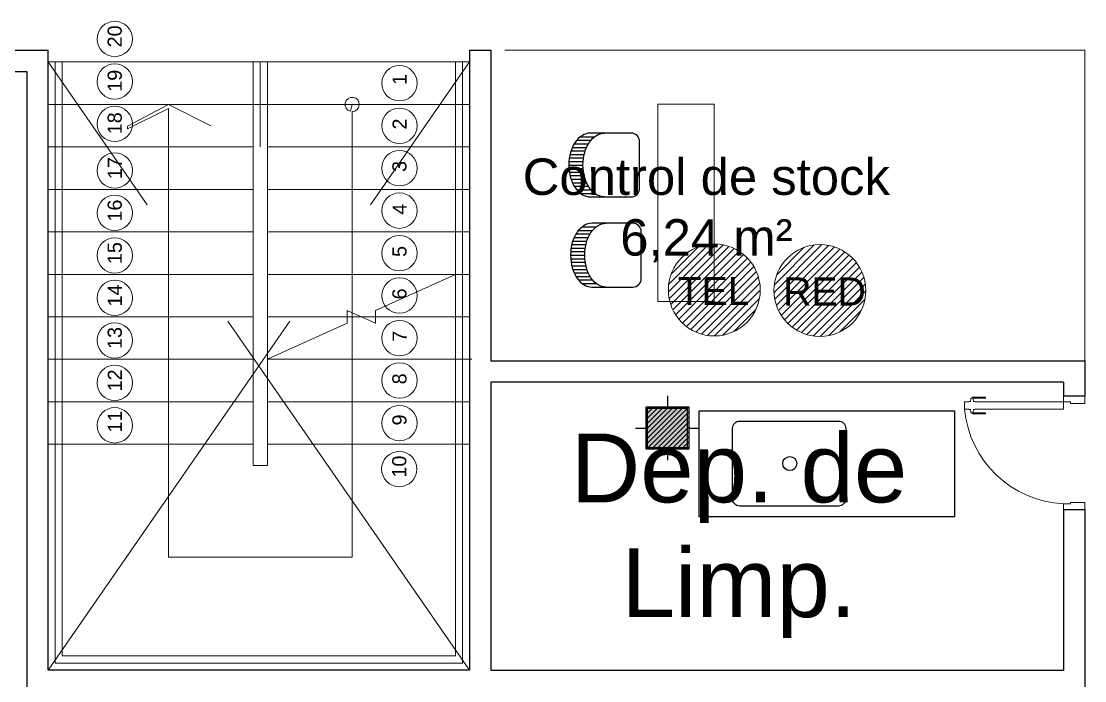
# Model space of a CAD drawing. Extents: x 306 to 2240, y 18 to 779.
# Drawn here: x 693.22 to 700.73, y 369.46 to 374.12 of the extents above; entities that cross this region are included whole.
import ezdxf

# ---------------------------------------------------------------- set-up
doc = ezdxf.new("R2010")
doc.units = 0
doc.header["$MEASUREMENT"] = 0
for name, pattern in [('15', [4, 3, -1]), ('CYPE_RAYAPUNTOPUNTO', [0]), ('DASHED2', [9.525, 6.35, -3.175])]:
    doc.linetypes.add(name, pattern=pattern)
for name, color, linetype in [('0604', 7, 'Continuous'), ('1005', 3, '15'), ('Aberturas', 2, 'Continuous'), ('EQUIPAMIENTOS APOYO', 1, 'Continuous'), ('Escalera', 2, 'Continuous'), ('Estructura Color', 90, 'Continuous'), ('Estructura Textura', 1, 'Continuous'), ('Layer1', 253, 'Continuous'), ('MAMPOSTERIA', 6, 'Continuous'), ('MOBILIARIOS VARIOS', 1, 'Continuous'), ('Nombre de locales', 3, 'Continuous'), ('PILARES SUBSUELO', 6, 'Continuous'), ('Proyeccion', 1, 'Continuous'), ('RED', 1, 'Continuous')]:
    doc.layers.add(name, color=color, linetype=linetype)
doc.layers.add('TELEFONO', color=1, linetype='CYPE_RAYAPUNTOPUNTO', lineweight=0)
doc.styles.add('arial', font='arial.ttf')
doc.styles.get("Standard").update_dxf_attribs({"font": 'arial.ttf'})

# ---------------------------------------------------------------- blocks, each defined once
blk = doc.blocks.new('SILLA01')
at = {"color": 1}
for p, q in [((-0.4441, 0.175), (-0.3441, 0.175)), ((-0.4178, 0.2), (-0.3178, 0.2)), ((-0.4848, 0.1), (-0.3848, 0.1)), ((-0.475, 0.125), (-0.375, 0.125)), ((-0.4619, 0.15), (-0.3619, 0.15)), ((-0.4991, 0.025), (-0.3991, 0.025)), ((-0.4963, 0.05), (-0.3963, 0.05)), ((-0.4916, 0.075), (-0.3916, 0.075)), ((-0.5, 0), (-0.4, 0)), ((-0.4991, -0.025), (-0.3991, -0.025)), ((-0.4963, -0.05), (-0.3963, -0.05)), ((-0.4916, -0.075), (-0.3916, -0.075)), ((-0.4848, -0.1), (-0.3848, -0.1)), ((-0.475, -0.125), (-0.375, -0.125)), ((-0.4619, -0.15), (-0.3619, -0.15)), ((-0.4441, -0.175), (-0.3441, -0.175)), ((-0.4178, -0.2), (-0.3178, -0.2))]:
    blk.add_line(p, q, dxfattribs=at)
blk.add_lwpolyline([(0, -0.165), (0, 0.165, 0.414214), (-0.06, 0.225), (-0.35, 0.225, 0.139889), (-0.4039, 0.2096, 0.107118), (-0.4561, 0.1591, 0.079812), (-0.4879, 0.0895, 0.067459), (-0.5, 0, 0.067459), (-0.4879, -0.0895, 0.079812), (-0.4561, -0.1591, 0.107118), (-0.4039, -0.2096, 0.139889), (-0.35, -0.225), (-0.06, -0.225, 0.414214)], format="xyb", close=True)
blk.add_lwpolyline([(-0.25, -0.225, -0.139889), (-0.3039, -0.2096, -0.107118), (-0.3561, -0.1591, -0.079812), (-0.3879, -0.0895, -0.067459), (-0.4, 0, -0.067459), (-0.3879, 0.0895, -0.079812), (-0.3561, 0.1591, -0.107118), (-0.3039, 0.2096, -0.139889), (-0.25, 0.225, -0.139889)], format="xyb", dxfattribs=at)
blk = doc.blocks.new('P70')
at = {"layer": 'Aberturas', "lineweight": 0}
for p, q in [((423.2948, -728.01), (423.3067, -727.997)), ((423.2948, -728.0992), (423.2948, -728.01)), ((423.311, -728.0121), (423.3034, -728.0137)), ((423.3034, -728.0137), (423.3034, -728.0992)), ((423.3067, -727.997), (423.326, -727.9944)), ((423.3255, -728.0148), (423.311, -728.0121)), ((423.3255, -728.0245), (423.3255, -728.0148)), ((423.326, -727.9847), (423.3293, -727.9847)), ((423.326, -727.9944), (423.326, -727.9847)), ((423.3293, -727.9513), (423.3544, -727.9509)), ((423.3293, -727.9847), (423.3293, -727.9513)), ((423.3794, -727.9513), (423.3544, -727.9509)), ((423.3794, -727.9847), (423.3794, -727.9513)), ((423.3827, -727.9847), (423.3794, -727.9847)), ((423.3827, -727.9944), (423.3827, -727.9847)), ((423.402, -727.997), (423.3827, -727.9944)), ((423.3832, -728.0148), (423.3977, -728.0121)), ((423.3832, -728.0245), (423.3832, -728.0148)), ((423.3977, -728.0121), (423.4053, -728.0137)), ((423.4139, -728.01), (423.402, -727.997)), ((423.4053, -728.0137), (423.4053, -728.0992)), ((423.4139, -728.0992), (423.4139, -728.01)), ((423.3293, -728.0245), (423.3255, -728.0245)), ((423.3293, -728.6513), (423.3293, -728.0245)), ((423.3794, -728.6513), (423.3794, -728.0245)), ((423.3794, -728.0245), (423.3832, -728.0245)), ((423.3034, -728.0992), (423.2948, -728.0992)), ((423.4053, -728.0992), (423.4139, -728.0992)), ((423.3293, -728.6513), (423.3794, -728.6513))]:
    blk.add_line(p, q, dxfattribs=at)
for points in [[(423.2896, -728.8013), (423.2896, -728.6513), (423.3296, -728.6513), (423.3296, -728.7013), (423.3396, -728.7013), (423.3396, -728.8013)], [(424.0396, -728.8013), (424.0896, -728.8013), (424.0896, -728.6513), (424.0496, -728.6513), (424.0496, -728.7013), (424.0396, -728.7013)]]:
    blk.add_lwpolyline(points, close=True, dxfattribs=at)
at = {"layer": 'Aberturas', "color": 1, "lineweight": 0}
blk.add_arc((423.3105, -728.688), 0.7399, 2.84329, 84.65687, dxfattribs=at)
blk = doc.blocks.new('Pilar 30x30')
at = {"layer": 'Estructura Color'}
h = blk.add_hatch(color=256, dxfattribs=at)
h.dxf.hatch_style = 1
h.paths.add_polyline_path([(-0.29, -0.29), (-0.29, -0.01), (-0.01, -0.01), (-0.01, -0.29)])
at = {"layer": 'Estructura Textura'}
h = blk.add_hatch(dxfattribs=at)
h.set_pattern_fill('_USER', color=256, scale=0.025, angle=45, pattern_type=0)
h.set_pattern_definition([(45, (0, 0), (-0.0176777, 0.0176777), [])])
h.paths.add_polyline_path([(-0.3, -0.3), (-0.3, 0), (0, 0), (0, -0.3)])
at = {"layer": 'Estructura Color'}
blk.add_lwpolyline([(-0.29, -0.29), (-0.29, -0.01), (-0.01, -0.01), (-0.01, -0.29)], close=True, dxfattribs=at)
at = {"layer": 'PILARES SUBSUELO', "color": 1}
for p, q in [((-0.15, 0.0768), (-0.15, 0)), ((-0.3768, -0.15), (-0.3, -0.15)), ((0, -0.15), (0.0768, -0.15)), ((-0.15, -0.3), (-0.15, -0.3768))]:
    blk.add_line(p, q, dxfattribs=at)
at = {"layer": 'PILARES SUBSUELO'}
blk.add_lwpolyline([(-0.3, -0.3), (-0.3, 0), (0, 0), (0, -0.3)], close=True, dxfattribs=at)

msp = doc.modelspace()

# ---------------------------------------------------------------- hatches: boundary and pattern name
at = {"layer": 'RED', "lineweight": 0}
h = msp.add_hatch(dxfattribs=at)
h.set_pattern_fill('ANSI31', color=256, scale=0.3, style=0)
h.set_pattern_definition([(45, (1369.962184, 1102.80917), (-0.0265165043, 0.0265165043), [])])
h.paths.add_polyline_path([(699.1862, 372.2134, 1), (698.5367, 372.2134, 1)])
h.paths.add_polyline_path([(698.5308, 371.9994), (699.2143, 371.9994), (699.2143, 372.4078), (698.5308, 372.4078)], flags=9)
at = {"layer": 'TELEFONO', "lineweight": 0}
h = msp.add_hatch(dxfattribs=at)
h.set_pattern_fill('ANSI31', color=256, scale=0.3, style=0)
h.set_pattern_definition([(45, (1369.215693, 1102.813293), (-0.0265165043, 0.0265165043), [])])
h.paths.add_polyline_path([(698.4397, 372.2175, 1), (697.7902, 372.2175, 1)])
h.paths.add_polyline_path([(697.7996, 372.0035), (698.4063, 372.0035), (698.4063, 372.4119), (697.7996, 372.4119)], flags=25)

# ---------------------------------------------------------------- linework, layer by layer
at = {"layer": '0604', "lineweight": 0}
for p, q in [((695.72, 372.0729, 0), (696.285, 372.3278, 0)), ((695.52, 372.0729, 0), (695.52, 372.0278, 0)), ((695.72, 371.9827, 0), (695.52, 372.0729, 0)), ((695.52, 372.0278, 0), (695.52, 371.9827, 0)), ((695.72, 372.0729, 0), (695.72, 371.9827, 0)), ((694.955, 371.7278, 0), (695.52, 371.9827, 0))]:
    msp.add_line(p, q, dxfattribs=at)
at = {"layer": '1005', "lineweight": 0}
for p, q in [((696.385, 369.5325, 0), (693.405, 373.8278, 0)), ((693.405, 369.5325, 0), (696.385, 373.8278, 0)), ((693.405, 373.8278, 0), (694.905, 373.8278, 0)), ((694.855, 370.9778, 0), (694.855, 373.8278, 0)), ((693.405, 373.5278, 0), (694.905, 373.5278, 0)), ((694.855, 373.2278, 0), (693.405, 373.2278, 0)), ((694.955, 370.9778, 0), (694.955, 373.2278, 0)), ((694.855, 372.9278, 0), (693.405, 372.9278, 0)), ((694.855, 372.6278, 0), (693.405, 372.6278, 0)), ((694.855, 372.3278, 0), (693.405, 372.3278, 0)), ((694.855, 372.0278, 0), (693.405, 372.0278, 0)), ((695.62, 372.0278, 0), (696.385, 372.0278, 0)), ((694.855, 371.7278, 0), (693.405, 371.7278, 0)), ((694.955, 371.7278, 0), (696.4, 371.7278, 0)), ((694.855, 371.4278, 0), (693.405, 371.4278, 0)), ((694.955, 371.4278, 0), (696.385, 371.4278, 0)), ((694.855, 371.1278, 0), (693.405, 371.1278, 0)), ((694.955, 371.1278, 0), (696.385, 371.1278, 0)), ((694.955, 370.9778, 0), (694.855, 370.9778, 0))]:
    msp.add_line(p, q, dxfattribs=at)
at = {"layer": 'EQUIPAMIENTOS APOYO', "elevation": 0}
msp.add_lwpolyline([(699.8139, 371.3641), (699.8139, 370.6141), (698.0079, 370.6141), (698.0079, 371.3641)], close=True, dxfattribs=at)
at = {"layer": 'EQUIPAMIENTOS APOYO', "linetype": 'Continuous', "elevation": 0}
msp.add_lwpolyline([(698.2944, 371.2912), (698.9936, 371.2912, -0.414214), (699.0436, 371.2412), (699.0436, 370.7412, -0.414214), (698.9936, 370.6912), (698.2944, 370.6912, -0.414214), (698.2444, 370.7412), (698.2444, 371.2412, -0.414214)], format="xyb", close=True, dxfattribs=at)
at = {"layer": 'EQUIPAMIENTOS APOYO', "linetype": 'Continuous'}
msp.add_circle((698.6485, 370.9912, 0), 0.05, dxfattribs=at)
at = {"layer": 'Escalera', "color": 1, "linetype": 'Continuous', "lineweight": 0, "ltscale": 0.5}
for p, q in [((693.455, 373.8278, 0), (693.455, 369.5825, 0)), ((693.505, 373.8278, 0), (693.505, 369.6325, 0)), ((693.505, 369.6325, 0), (696.285, 369.6325, 0)), ((693.455, 369.5825, 0), (696.335, 369.5825, 0))]:
    msp.add_line(p, q, dxfattribs=at)
at = {"layer": 'Escalera', "lineweight": 0}
for p, q in [((694.905, 373.2278, 0), (694.905, 373.8278, 0)), ((694.955, 373.8278, 0), (694.905, 373.8278, 0)), ((694.955, 373.2278, 0), (694.955, 373.8278, 0)), ((694.955, 371.7278, 0), (694.955, 373.2278, 0))]:
    msp.add_line(p, q, dxfattribs=at)
at = {"layer": 'Escalera', "lineweight": 0, "ltscale": 0.5}
for p, q in [((694.905, 373.8278, 0), (696.385, 373.8278, 0)), ((694.905, 373.5278, 0), (696.385, 373.5278, 0)), ((694.955, 373.2278, 0), (696.385, 373.2278, 0)), ((694.955, 372.9278, 0), (696.385, 372.9278, 0)), ((694.955, 372.6278, 0), (696.385, 372.6278, 0)), ((694.955, 372.3278, 0), (696.385, 372.3278, 0)), ((695.62, 372.0278, 0), (694.955, 372.0278, 0))]:
    msp.add_line(p, q, dxfattribs=at)
at = {"layer": 'Escalera', "color": 1, "linetype": 'Continuous', "lineweight": 0}
for p, q in [((696.285, 373.8278, 0), (696.285, 369.6325, 0)), ((696.335, 373.8278, 0), (696.335, 369.5825, 0))]:
    msp.add_line(p, q, dxfattribs=at)
at = {"layer": 'Escalera', "linetype": 'DASHED2', "lineweight": 0, "ltscale": 0.5}
msp.add_line((693.475, 373.5278, 0), (693.405, 373.5278, 0), dxfattribs=at)
at = {"layer": 'Layer1', "lineweight": 0}
for p, q in [((696.635, 373.9106, 0), (699.6438, 373.9106, 0)), ((696.635, 373.9106, 0), (700.7337, 373.9106, 0)), ((700.7337, 371.7163, 0), (700.7337, 373.9106, 0))]:
    msp.add_line(p, q, dxfattribs=at)
at = {"layer": 'MAMPOSTERIA'}
for p, q in [((690.9629, 373.9106, 0), (693.405, 373.9106, 0)), ((693.405, 369.5325, 0), (693.405, 373.9106, 0)), ((696.385, 373.9106, 0), (696.385, 369.5325, 0)), ((696.385, 373.9106, 0), (696.535, 373.9106, 0)), ((696.535, 373.9106, 0), (696.535, 371.7163, 0)), ((690.9629, 373.7606, 0), (693.255, 373.7606, 0)), ((693.255, 373.7606, 0), (693.255, 369.3825, 0)), ((696.535, 371.7163, 0), (700.7337, 371.7163, 0)), ((696.535, 371.7163, 0), (700.7337, 371.7163, 0)), ((700.7337, 371.7163, 0), (700.7337, 371.4663, 0)), ((700.7337, 371.7163, 0), (700.7337, 371.4663, 0)), ((700.5837, 371.5663, 0), (696.535, 371.5663, 0)), ((696.535, 371.5663, 0), (696.535, 369.5325, 0)), ((700.5837, 371.5663, 0), (696.535, 371.5663, 0)), ((700.5837, 371.5663, 0), (700.5837, 371.4663, 0)), ((700.5837, 371.5663, 0), (700.5837, 371.4663, 0)), ((700.7337, 371.4663, 0), (700.5837, 371.4663, 0)), ((700.7337, 371.4663, 0), (700.5837, 371.4663, 0)), ((700.5837, 370.6663, 0), (700.5837, 369.8325, 0)), ((700.5837, 370.6663, 0), (700.7337, 370.6663, 0)), ((700.5837, 370.6663, 0), (700.5837, 369.5325, 0)), ((700.5837, 370.6663, 0), (700.7337, 370.6663, 0)), ((700.7337, 370.6663, 0), (700.7337, 369.6825, 0)), ((700.7337, 370.6663, 0), (700.7337, 369.3825, 0)), ((696.385, 369.5325, 0), (693.405, 369.5325, 0)), ((696.535, 369.5325, 0), (700.5837, 369.5325, 0))]:
    msp.add_line(p, q, dxfattribs=at)
at = {"layer": 'MOBILIARIOS VARIOS', "lineweight": 0, "elevation": 0}
msp.add_lwpolyline([(697.7149, 372.1355), (697.7149, 373.5294), (698.1149, 373.5294), (698.1149, 372.1355)], close=True, dxfattribs=at)
msp.add_lwpolyline([(697.7149, 372.1355), (697.7149, 373.5294), (698.1149, 373.5294), (698.1149, 372.1355)], close=True, dxfattribs=at)
at = {"layer": 'Proyeccion', "lineweight": 0, "elevation": 0}
msp.add_lwpolyline([(695.555, 373.5278), (695.5422, 373.4795, -15.429002), (695.555, 373.4778), (695.555, 370.3301), (694.255, 370.3301), (694.255, 373.4998), (693.9662, 373.3554), (693.9652, 373.3754), (694.255, 373.5278), (694.555, 373.3778)], format="xyb", dxfattribs=at)
at = {"layer": 'Proyeccion', "lineweight": 0}
for centre in [(693.8762, 373.9901, 0), (693.8762, 373.6901, 0), (695.8892, 373.6776, 0), (693.8762, 373.3901, 0), (695.8892, 373.3776, 0), (693.8762, 373.0613, 0), (695.8892, 373.0776, 0), (693.8762, 372.7613, 0), (695.8892, 372.7776, 0), (693.8762, 372.4613, 0), (695.8892, 372.4776, 0), (693.8762, 372.1613, 0), (695.8892, 372.1776, 0), (693.8762, 371.8613, 0), (695.8892, 371.8776, 0), (693.8762, 371.5613, 0), (695.8892, 371.5776, 0), (693.8762, 371.2613, 0), (695.8892, 371.2776, 0), (695.8878, 370.9527)]:
    msp.add_circle(centre, 0.125, dxfattribs=at)
at = {"layer": 'RED', "lineweight": 0}
msp.add_circle((698.8614, 372.2134, 0), 0.3248, dxfattribs=at)
msp.add_circle((698.8614, 372.2134, 0), 0.3248, dxfattribs=at)
at = {"layer": 'TELEFONO', "lineweight": 0}
msp.add_circle((698.1149, 372.2175, 0), 0.3248, dxfattribs=at)
msp.add_circle((698.1149, 372.2175, 0), 0.3248, dxfattribs=at)

# ---------------------------------------------------------------- block references
msp.add_blockref('Pilar 30x30', (697.9337, 371.3923, 0))
at = {"xscale": -1, "rotation": 90}
msp.add_blockref('P70', (-28.0676, 794.7559, 0), dxfattribs=at)
msp.add_blockref('P70', (-28.0676, 794.7559, 0), dxfattribs=at)
at = {"layer": 'EQUIPAMIENTOS APOYO', "lineweight": 0, "rotation": 0.0410501611337452}
for p in [(697.5864, 373.1001, 0), (697.5864, 373.1001, 0), (697.5987, 372.4633, 0), (697.5987, 372.4633, 0)]:
    msp.add_blockref('SILLA01', p, dxfattribs=at)

# ---------------------------------------------------------------- texts
at = {"layer": 'Escalera', "lineweight": 0, "char_height": 0.1, "attachment_point": 7, "rotation": 90}
for s, insert, width in [('20', (693.9271, 373.9307, 0), 0.26554), ('\\pi1.1314;19', (693.9271, 372.4858, 0), 2.396775), ('\\pi1.18;1', (695.94, 372.4853, 0), 2.396775), ('\\pi1.1314;18', (693.9271, 372.1858, 0), 2.396775), ('\\pi1.1653;2', (695.94, 372.1853, 0), 2.396775), ('\\pi1.1315;17', (693.9271, 371.869, 0), 2.396775), ('\\pi1.1656;3', (695.94, 371.8853, 0), 2.396775), ('\\pi1.1315;16', (693.9271, 371.569, 0), 2.396775), ('\\pi1.1638;4', (695.94, 371.5853, 0), 2.396775), ('\\pi1.1311;15', (693.9271, 371.269, 0), 2.396775), ('\\pi1.1652;5', (695.94, 371.2853, 0), 2.396775), ('\\pi1.1317;14', (693.9271, 370.969, 0), 2.396775), ('\\pi1.1654;6', (695.94, 370.9853, 0), 2.396775), ('\\pi1.1315;13', (693.9271, 370.669, 0), 2.396775), ('\\pi1.166;7', (695.94, 370.6853, 0), 2.396775), ('\\pi1.132;12', (693.9271, 370.369, 0), 2.396775), ('\\pi1.1654;8', (695.94, 370.3853, 0), 2.396775), ('\\pi1.1411;11', (693.9271, 370.069, 0), 2.396775), ('\\pi1.1655;9', (695.94, 370.0947, 0), 2.396775), ('\\pi1.1316;10', (695.9386, 369.7604), 2.396775)]:
    msp.add_mtext(s, dxfattribs=dict(at, insert=insert, width=width))
at = {"layer": 'Nombre de locales', "lineweight": 0, "insert": (696.3487, 373.146, 0), "char_height": 0.257213, "width": 3.400087, "attachment_point": 1}
msp.add_mtext('{\\W4.12211; }{\\C95;Control de stock\\P\\W5.5163;  \\W1;6,24 m²}', dxfattribs=at)
at = {"layer": 'Nombre de locales', "color": 253, "lineweight": 0, "insert": (698.2901, 370.887, 0), "char_height": 0.48633, "width": 7.040249, "attachment_point": 5, "style": 'arial'}
msp.add_mtext('{\\C4;\\PDep. de\\PLimp.}', dxfattribs=at)
at = {"layer": 'RED', "lineweight": 0, "insert": (698.6021, 372.3058, 0), "char_height": 0.19815, "width": 0.521478, "attachment_point": 1}
msp.add_mtext('RED', dxfattribs=at)
at = {"layer": 'TELEFONO', "lineweight": 0, "insert": (697.8556, 372.3099, 0), "char_height": 0.19815, "width": 0.521478, "attachment_point": 1}
msp.add_mtext('{\\fArial|b0|i0|c0|p34;TEL}', dxfattribs=at)

doc.saveas('drawing.dxf')
